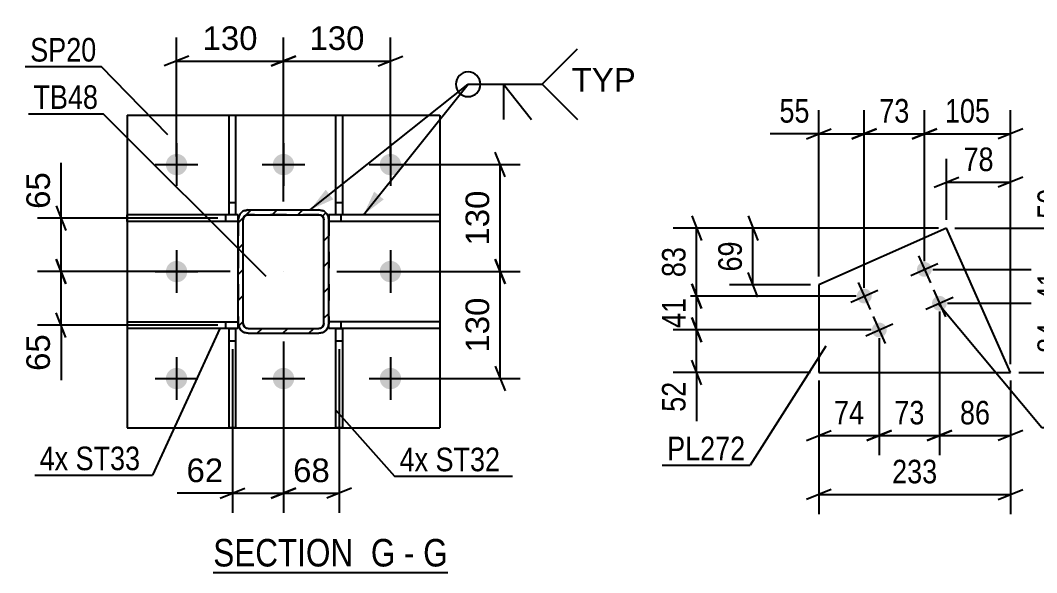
# Model space of a CAD drawing. Header units: millimetres. Extents: x 0 to 841, y 0 to 594.
# Drawn here: x 272.6 to 396.2, y 125 to 192.1 of the extents above; entities that cross this region are included whole.
import ezdxf

# ---------------------------------------------------------------- set-up
doc = ezdxf.new("R2010")
doc.units = ezdxf.units.MM
doc.linetypes.add('DXK_LINE_DOT2', pattern=[3.9198, 1.9599, -1.9599])
doc.linetypes.add('DXK_LINE_DOT3', pattern=[5.9187, 2.979, -0.9799, 0.9799, -0.9799])
doc.styles.add('Arial', font='arial.ttf', dxfattribs={"height": 0.2})
doc.styles.add('Arial Narrow', font='ARIALN.TTF', dxfattribs={"height": 0.2})

# ---------------------------------------------------------------- blocks, each defined once
blk = doc.blocks.new('Unknown-318892383-50 - 2489')
at = {"color": 6, "linetype": 'Continuous'}
blk.add_line((296.09, 124.96), (324.59, 124.96), dxfattribs=at)
at = {"color": 0, "linetype": 'Continuous'}
for points in [[(314.2, 125.71), (314.2, 129.21), (296.09, 129.21), (296.09, 125.71)], [(318.23, 125.71), (318.23, 129.21), (315.25, 129.21), (315.25, 125.71)], [(320.56, 125.71), (320.56, 129.21), (319.28, 129.21), (319.28, 125.71)], [(324.59, 125.71), (324.59, 129.21), (321.61, 129.21), (321.61, 125.71)]]:
    blk.add_wipeout(points, dxfattribs=at)
at = {"color": 7, "linetype": 'Continuous', "style": 'Arial Narrow'}
for s, p in [('SECTION ', (296.09, 125.71)), ('G', (315.25, 125.71)), ('G', (321.61, 125.71)), ('-', (319.28, 125.71))]:
    blk.add_text(s, height=3.34, dxfattribs=at).set_placement(p)
blk = doc.blocks.new('Part-318892383-2646 - 2489')
at = {"color": 2, "linetype": 'Continuous'}
for p, q in [((285.63, 167.64), (285.63, 168.44)), ((298.01, 168.44), (285.63, 168.44)), ((299.13, 168.44), (298.81, 168.44)), ((299.13, 167.84), (299.13, 168.44)), ((299.13, 167.64), (285.63, 167.64))]:
    blk.add_line(p, q, dxfattribs=at)
at = {"color": 7, "linetype": 'DXK_LINE_DOT2'}
for p, q in [((297.63, 167.64), (297.63, 168.44)), ((298.81, 168.44), (298.01, 168.44)), ((299.13, 167.84), (299.13, 167.64))]:
    blk.add_line(p, q, dxfattribs=at)
blk = doc.blocks.new('Part-318892383-2622 - 2489')
at = {"color": 2, "linetype": 'Continuous'}
for p, q in [((285.63, 180.54), (323.63, 180.54)), ((285.63, 180.54), (285.63, 142.54)), ((323.63, 180.54), (323.63, 142.54)), ((285.63, 142.54), (323.63, 142.54))]:
    blk.add_line(p, q, dxfattribs=at)
blk = doc.blocks.new('Bolt-318892383-2531 - 2489')
at = {"linetype": 'Continuous'}
for points in [[(292.93, 174.54, -1), (290.33, 174.54, -1)], [(305.93, 174.54, -1), (303.33, 174.54, -1)], [(318.93, 174.54, -1), (316.33, 174.54, -1)], [(292.93, 161.54, -1), (290.33, 161.54, -1)], [(318.93, 161.54, -1), (316.33, 161.54, -1)], [(292.93, 148.54, -1), (290.33, 148.54, -1)], [(305.93, 148.54, -1), (303.33, 148.54, -1)], [(318.93, 148.54, -1), (316.33, 148.54, -1)]]:
    blk.add_hatch(color=1, dxfattribs=at).paths.add_polyline_path(points)
at = {"color": 1, "linetype": 'Continuous'}
for p, q in [((291.63, 177.14), (291.63, 171.94)), ((304.63, 177.14), (304.63, 171.94)), ((317.63, 177.14), (317.63, 171.94)), ((289.03, 174.54), (294.23, 174.54)), ((302.03, 174.54), (307.23, 174.54)), ((315.03, 174.54), (320.23, 174.54)), ((291.63, 164.14), (291.63, 158.94)), ((317.63, 164.14), (317.63, 158.94)), ((289.03, 161.54), (294.23, 161.54)), ((315.03, 161.54), (320.23, 161.54)), ((291.63, 151.14), (291.63, 145.94)), ((304.63, 151.14), (304.63, 145.94)), ((317.63, 151.14), (317.63, 145.94)), ((289.03, 148.54), (294.23, 148.54)), ((302.03, 148.54), (307.23, 148.54)), ((315.03, 148.54), (320.23, 148.54))]:
    blk.add_line(p, q, dxfattribs=at)
blk = doc.blocks.new('Part-318892383-2636 - 2489')
at = {"color": 2, "linetype": 'Continuous'}
for p, q in [((310.13, 168.44), (310.13, 167.83)), ((311.01, 168.44), (310.13, 168.44)), ((323.63, 168.44), (311.81, 168.44)), ((323.63, 168.44), (323.63, 167.64)), ((323.63, 167.64), (310.13, 167.64))]:
    blk.add_line(p, q, dxfattribs=at)
at = {"color": 7, "linetype": 'DXK_LINE_DOT2'}
for p, q in [((311.81, 168.44), (311.01, 168.44)), ((311.63, 167.64), (311.63, 168.44)), ((310.13, 167.83), (310.13, 167.64))]:
    blk.add_line(p, q, dxfattribs=at)
blk = doc.blocks.new('Part-318892383-2641 - 2489')
at = {"color": 2, "linetype": 'Continuous'}
for p, q in [((323.63, 155.44), (310.13, 155.44)), ((310.13, 154.64), (310.13, 155.24)), ((323.63, 154.64), (310.13, 154.64)), ((323.63, 155.44), (323.63, 154.64))]:
    blk.add_line(p, q, dxfattribs=at)
at = {"color": 7, "linetype": 'DXK_LINE_DOT2'}
for p, q in [((310.13, 155.24), (310.13, 155.44)), ((311.63, 154.64), (311.63, 155.44))]:
    blk.add_line(p, q, dxfattribs=at)
blk = doc.blocks.new('Part-318892383-2651 - 2489')
at = {"color": 2, "linetype": 'Continuous'}
for p, q in [((285.63, 155.44), (299.13, 155.44)), ((285.63, 155.44), (285.63, 154.64)), ((299.13, 154.64), (285.63, 154.64)), ((299.13, 154.64), (299.13, 155.24))]:
    blk.add_line(p, q, dxfattribs=at)
at = {"color": 7, "linetype": 'DXK_LINE_DOT2'}
for p, q in [((297.63, 154.64), (297.63, 155.44)), ((299.13, 155.44), (299.13, 155.24))]:
    blk.add_line(p, q, dxfattribs=at)
blk = doc.blocks.new('Part-318892383-2656 - 2489')
at = {"color": 2, "linetype": 'Continuous'}
for p, q in [((311.01, 168.43), (311.01, 180.54)), ((311.01, 180.54), (311.81, 180.54)), ((311.81, 180.54), (311.81, 168.43)), ((311.81, 168.43), (311.01, 168.43))]:
    blk.add_line(p, q, dxfattribs=at)
at = {"color": 7, "linetype": 'DXK_LINE_DOT2'}
blk.add_line((311.01, 169.93), (311.81, 169.93), dxfattribs=at)
blk = doc.blocks.new('Part-318892383-2661 - 2489')
at = {"color": 2, "linetype": 'Continuous'}
for p, q in [((298.01, 168.43), (298.01, 180.54)), ((298.01, 180.54), (298.81, 180.54)), ((298.81, 180.54), (298.81, 168.43)), ((298.81, 168.43), (298.01, 168.43))]:
    blk.add_line(p, q, dxfattribs=at)
at = {"color": 7, "linetype": 'DXK_LINE_DOT2'}
blk.add_line((298.01, 169.93), (298.81, 169.93), dxfattribs=at)
blk = doc.blocks.new('Part-318892383-2666 - 2489')
at = {"color": 2, "linetype": 'Continuous'}
for p, q in [((311.01, 142.54), (311.01, 154.63)), ((311.01, 154.63), (311.81, 154.63)), ((311.81, 154.63), (311.81, 142.54)), ((311.81, 142.54), (311.01, 142.54))]:
    blk.add_line(p, q, dxfattribs=at)
at = {"color": 7, "linetype": 'DXK_LINE_DOT2'}
blk.add_line((311.01, 153.13), (311.81, 153.13), dxfattribs=at)
blk = doc.blocks.new('Part-318892383-2671 - 2489')
at = {"color": 2, "linetype": 'Continuous'}
for p, q in [((298.01, 142.54), (298.01, 154.63)), ((298.01, 154.63), (298.81, 154.63)), ((298.81, 154.63), (298.81, 142.54)), ((298.81, 142.54), (298.01, 142.54))]:
    blk.add_line(p, q, dxfattribs=at)
at = {"color": 7, "linetype": 'DXK_LINE_DOT2'}
blk.add_line((298.01, 153.13), (298.81, 153.13), dxfattribs=at)
blk = doc.blocks.new('Part-318892383-2676 - 2489')
at = {"linetype": 'Continuous'}
h = blk.add_hatch(dxfattribs=at)
h.set_pattern_fill('', scale=0.7, style=0, pattern_type=0)
h.set_pattern_definition([(45, (309.7764, 168.6847), (-1.57154, 1.57154), [])])
h.paths.add_polyline_path([(310.04, 168.3), (309.78, 168.68), (309.39, 168.94), (308.93, 169.04), (300.33, 169.04), (299.87, 168.94), (299.48, 168.68), (299.22, 168.3), (299.13, 167.84), (299.13, 155.24), (299.22, 154.78), (299.48, 154.39), (299.87, 154.13), (300.33, 154.04), (308.93, 154.04), (309.39, 154.13), (309.78, 154.39), (310.04, 154.78), (310.13, 155.24), (310.13, 167.84)])
h.paths.add_polyline_path([(309.53, 155.24), (309.48, 155.01), (309.35, 154.81), (309.16, 154.68), (308.93, 154.64), (300.33, 154.64), (300.1, 154.68), (299.9, 154.81), (299.77, 155.01), (299.73, 155.24), (299.73, 167.84), (299.77, 168.07), (299.9, 168.26), (300.1, 168.39), (300.33, 168.44), (308.93, 168.44), (309.16, 168.39), (309.35, 168.26), (309.48, 168.07), (309.53, 167.84)])
at = {"color": 7, "linetype": 'DXK_LINE_DOT2'}
for p, q in [((299.13, 167.84), (299.22, 168.3)), ((299.77, 168.07), (299.73, 167.84)), ((299.9, 168.26), (299.77, 168.07)), ((299.87, 168.94), (300.33, 169.04)), ((300.1, 168.39), (299.9, 168.26)), ((300.33, 168.44), (300.1, 168.39)), ((300.33, 169.04), (308.93, 169.04)), ((308.93, 168.44), (300.33, 168.44)), ((308.93, 169.04), (309.39, 168.94)), ((309.16, 168.39), (308.93, 168.44)), ((309.35, 168.26), (309.16, 168.39)), ((309.48, 168.07), (309.35, 168.26)), ((309.53, 167.84), (309.48, 168.07)), ((310.04, 168.3), (310.13, 167.84)), ((299.13, 167.84), (299.13, 155.24)), ((299.73, 155.24), (299.73, 167.84)), ((309.53, 155.24), (309.53, 167.84)), ((310.13, 167.84), (310.13, 155.24)), ((299.22, 154.78), (299.13, 155.24)), ((299.73, 155.24), (299.77, 155.01)), ((299.77, 155.01), (299.9, 154.81)), ((299.9, 154.81), (300.1, 154.68)), ((300.1, 154.68), (300.33, 154.64)), ((300.33, 154.64), (308.93, 154.64)), ((308.93, 154.64), (309.16, 154.68)), ((309.16, 154.68), (309.35, 154.81)), ((309.35, 154.81), (309.48, 155.01)), ((309.48, 155.01), (309.53, 155.24)), ((310.13, 155.24), (310.04, 154.78)), ((300.33, 154.04), (299.87, 154.13)), ((300.33, 154.04), (308.93, 154.04)), ((309.39, 154.13), (308.93, 154.04))]:
    blk.add_line(p, q, dxfattribs=at)
at = {"color": 2, "linetype": 'Continuous'}
for p, q in [((299.22, 168.3), (299.13, 167.84)), ((299.73, 167.84), (299.77, 168.07)), ((299.77, 168.07), (299.9, 168.26)), ((300.33, 169.04), (299.87, 168.94)), ((299.9, 168.26), (300.1, 168.39)), ((300.1, 168.39), (300.33, 168.44)), ((300.33, 169.04), (308.93, 169.04)), ((300.33, 168.44), (308.93, 168.44)), ((309.39, 168.94), (308.93, 169.04)), ((308.93, 168.44), (309.16, 168.39)), ((309.16, 168.39), (309.35, 168.26)), ((309.35, 168.26), (309.48, 168.07)), ((309.48, 168.07), (309.53, 167.84)), ((310.13, 167.84), (310.04, 168.3)), ((299.13, 155.24), (299.13, 167.84)), ((299.73, 155.24), (299.73, 167.84)), ((309.53, 155.24), (309.53, 167.84)), ((310.13, 155.24), (310.13, 167.84)), ((299.13, 155.24), (299.22, 154.78)), ((299.77, 155.01), (299.73, 155.24)), ((299.9, 154.81), (299.77, 155.01)), ((300.1, 154.68), (299.9, 154.81)), ((300.33, 154.64), (300.1, 154.68)), ((300.33, 154.64), (308.93, 154.64)), ((309.16, 154.68), (308.93, 154.64)), ((309.35, 154.81), (309.16, 154.68)), ((309.48, 155.01), (309.35, 154.81)), ((309.53, 155.24), (309.48, 155.01)), ((310.04, 154.78), (310.13, 155.24)), ((299.87, 154.13), (300.33, 154.04)), ((300.33, 154.04), (308.93, 154.04)), ((308.93, 154.04), (309.39, 154.13))]:
    blk.add_line(p, q, dxfattribs=at)
at = {"color": 7, "linetype": 'DXK_LINE_DOT3'}
blk.add_line((304.63, 161.54), (304.63, 161.54), dxfattribs=at)
at = {"color": 7, "linetype": 'DXK_LINE_DOT2'}
for centre, start, end in [((300.33, 167.84), 112.5, 157.5), ((308.93, 167.84), 22.5, 67.5), ((300.33, 155.24), 202.5, 247.5), ((308.93, 155.24), 292.5, 337.5)]:
    blk.add_arc(centre, 1.2, start, end, dxfattribs=at)
at = {"color": 2, "linetype": 'Continuous'}
for centre, start, end in [((300.33, 167.84), 112.5, 157.5), ((308.93, 167.84), 22.5, 67.5), ((300.33, 155.24), 202.5, 247.5), ((308.93, 155.24), 292.5, 337.5)]:
    blk.add_arc(centre, 1.2, start, end, dxfattribs=at)
blk = doc.blocks.new('Part-318892383-9542 - 9541')
at = {"color": 2, "linetype": 'Continuous'}
for p, q in [((385.24, 166.83), (369.7, 159.94)), ((393.02, 149.29), (385.24, 166.83)), ((369.7, 159.94), (369.7, 149.29)), ((369.7, 149.29), (393.02, 149.29))]:
    blk.add_line(p, q, dxfattribs=at)
blk = doc.blocks.new('Bolt-318892383-9543 - 9541')
at = {"linetype": 'Continuous'}
for points in [[(383.37, 162.17, -1), (381.72, 161.44, -1)], [(376.06, 158.93, -1), (374.41, 158.2, -1)], [(385.19, 158.05, -1), (383.55, 157.32, -1)], [(377.88, 154.81, -1), (376.23, 154.08, -1)]]:
    blk.add_hatch(color=1, dxfattribs=at).paths.add_polyline_path(points)
at = {"color": 1, "linetype": 'Continuous'}
for p, q in [((381.82, 163.45), (383.28, 160.16)), ((380.9, 161.07), (384.19, 162.53)), ((374.5, 160.21), (375.96, 156.92)), ((373.59, 157.83), (376.88, 159.29)), ((382.73, 156.96), (386.02, 158.42)), ((383.64, 159.33), (385.1, 156.04)), ((376.33, 156.09), (377.79, 152.8)), ((375.41, 153.72), (378.7, 155.18))]:
    blk.add_line(p, q, dxfattribs=at)
blk = doc.blocks.new('StraightDimension-318892383-2746 - 2489')
at = {"color": 7, "linetype": 'Continuous'}
for p, q in [((291.63, 175.54), (291.63, 189.97)), ((304.63, 170.04), (304.63, 189.97)), ((293.13, 187.72), (290.13, 186.52)), ((291.63, 187.12), (304.63, 187.12)), ((303.13, 186.52), (306.13, 187.72))]:
    blk.add_line(p, q, dxfattribs=at)
at = {"color": 0}
blk.add_wipeout([(302.06, 187.87), (302.06, 192.07), (294.19, 192.07), (294.19, 187.87)], dxfattribs=at)
at = {"color": 3, "style": 'Arial'}
blk.add_text('130', height=2.865, dxfattribs=at).set_placement((294.79, 188.47))
blk = doc.blocks.new('StraightDimension-318892383-2720 - 2489')
at = {"color": 7, "linetype": 'Continuous'}
for p, q in [((277.58, 168.04), (277.58, 174.74)), ((277.58, 168.04), (277.58, 174.74)), ((276.98, 169.54), (278.18, 166.54)), ((296.63, 168.04), (274.73, 168.04)), ((277.58, 161.54), (277.58, 168.04)), ((278.18, 160.04), (276.98, 163.04)), ((298.13, 161.54), (274.73, 161.54))]:
    blk.add_line(p, q, dxfattribs=at)
at = {"color": 0}
blk.add_wipeout([(276.83, 174.21), (272.63, 174.21), (272.63, 168.56), (276.83, 168.56)], dxfattribs=at)
at = {"color": 3, "style": 'Arial'}
blk.add_text('65', height=2.865, rotation=90.0002, dxfattribs=at).set_placement((276.23, 169.16))
blk = doc.blocks.new('StraightDimension-318892383-2709 - 2489')
at = {"color": 7, "linetype": 'Continuous'}
for p, q in [((298.41, 152.13), (298.41, 132.21)), ((304.63, 153.04), (304.63, 132.21)), ((296.91, 134.01), (299.91, 135.21)), ((306.13, 135.21), (303.13, 134.01)), ((298.41, 134.61), (291.71, 134.61)), ((298.41, 134.61), (291.71, 134.61)), ((298.41, 134.61), (304.63, 134.61))]:
    blk.add_line(p, q, dxfattribs=at)
at = {"color": 0}
blk.add_wipeout([(297.89, 135.36), (297.89, 139.56), (292.24, 139.56), (292.24, 135.36)], dxfattribs=at)
at = {"color": 3, "style": 'Arial'}
blk.add_text('62', height=2.865, dxfattribs=at).set_placement((292.84, 135.96))
blk = doc.blocks.new('StraightDimension-318892383-2714 - 2489')
at = {"color": 7, "linetype": 'Continuous'}
for p, q in [((304.63, 153.04), (304.63, 132.21)), ((311.41, 152.13), (311.41, 132.21)), ((303.13, 134.01), (306.13, 135.21)), ((312.91, 135.21), (309.91, 134.01)), ((304.63, 134.61), (311.41, 134.61))]:
    blk.add_line(p, q, dxfattribs=at)
at = {"color": 0}
blk.add_wipeout([(310.84, 135.36), (310.84, 139.56), (305.2, 139.56), (305.2, 135.36)], dxfattribs=at)
at = {"color": 3, "style": 'Arial'}
blk.add_text('68', height=2.865, dxfattribs=at).set_placement((305.8, 135.96))
blk = doc.blocks.new('StraightDimension-318892383-2726 - 2489')
at = {"color": 7, "linetype": 'Continuous'}
for p, q in [((276.98, 163.04), (278.18, 160.04)), ((298.13, 161.54), (274.73, 161.54)), ((277.58, 155.04), (277.58, 161.54)), ((278.18, 153.54), (276.98, 156.54)), ((296.63, 155.04), (274.73, 155.04)), ((277.58, 155.04), (277.58, 148.34)), ((277.58, 155.04), (277.58, 148.34))]:
    blk.add_line(p, q, dxfattribs=at)
at = {"color": 0}
blk.add_wipeout([(276.83, 154.51), (272.63, 154.51), (272.63, 148.87), (276.83, 148.87)], dxfattribs=at)
at = {"color": 3, "style": 'Arial'}
blk.add_text('65', height=2.865, rotation=90.0002, dxfattribs=at).set_placement((276.23, 149.47))
blk = doc.blocks.new('StraightDimension-318892383-2733 - 2489')
at = {"color": 7, "linetype": 'Continuous'}
for p, q in [((304.63, 170.04), (304.63, 189.97)), ((317.63, 175.54), (317.63, 189.97)), ((306.13, 187.72), (303.13, 186.52)), ((304.63, 187.12), (317.63, 187.12)), ((316.13, 186.52), (319.13, 187.72))]:
    blk.add_line(p, q, dxfattribs=at)
at = {"color": 0}
blk.add_wipeout([(315.06, 187.87), (315.06, 192.07), (307.19, 192.07), (307.19, 187.87)], dxfattribs=at)
at = {"color": 3, "style": 'Arial'}
blk.add_text('130', height=2.865, dxfattribs=at).set_placement((307.79, 188.47))
blk = doc.blocks.new('StraightDimension-318892383-2760 - 2489')
at = {"color": 7, "linetype": 'Continuous'}
for p, q in [((331.58, 173.04), (330.38, 176.04)), ((318.63, 174.54), (333.38, 174.54)), ((330.98, 161.54), (330.98, 174.54)), ((330.38, 163.04), (331.58, 160.04)), ((311.13, 161.54), (333.38, 161.54))]:
    blk.add_line(p, q, dxfattribs=at)
at = {"color": 0}
blk.add_wipeout([(330.23, 171.97), (326.03, 171.97), (326.03, 164.1), (330.23, 164.1)], dxfattribs=at)
at = {"color": 3, "style": 'Arial'}
blk.add_text('130', height=2.865, rotation=90.0002, dxfattribs=at).set_placement((329.63, 164.7))
blk = doc.blocks.new('StraightDimension-318892383-2770 - 2489')
at = {"color": 7, "linetype": 'Continuous'}
for p, q in [((331.58, 160.04), (330.38, 163.04)), ((311.13, 161.54), (333.38, 161.54)), ((330.98, 148.54), (330.98, 161.54)), ((330.38, 150.04), (331.58, 147.04)), ((318.63, 148.54), (333.38, 148.54))]:
    blk.add_line(p, q, dxfattribs=at)
at = {"color": 0}
blk.add_wipeout([(330.23, 158.97), (326.03, 158.97), (326.03, 151.1), (330.23, 151.1)], dxfattribs=at)
at = {"color": 3, "style": 'Arial'}
blk.add_text('130', height=2.865, rotation=90.0002, dxfattribs=at).set_placement((329.63, 151.7))
blk = doc.blocks.new('StraightDimension-318892383-15141 - 9541')
at = {"color": 7, "linetype": 'Continuous'}
for p, q in [((399.9, 159.19), (401.1, 156.19)), ((385.37, 157.69), (402.9, 157.69)), ((400.5, 149.29), (400.5, 157.69)), ((401.1, 147.79), (399.9, 150.79)), ((394.02, 149.29), (402.9, 149.29))]:
    blk.add_line(p, q, dxfattribs=at)
at = {"color": 0}
blk.add_wipeout([(399.75, 155.92), (395.55, 155.92), (395.55, 151.06), (399.75, 151.06)], dxfattribs=at)
at = {"color": 3, "style": 'Arial Narrow'}
blk.add_text('84', height=2.863, rotation=90.0002, dxfattribs=at).set_placement((399.15, 151.66))
blk = doc.blocks.new('StraightDimension-318892383-9551 - 9541')
at = {"color": 7, "linetype": 'Continuous'}
for p, q in [((369.7, 148.29), (369.7, 132.06)), ((393.02, 148.29), (393.02, 132.06)), ((371.2, 135.06), (368.2, 133.86)), ((391.52, 133.86), (394.52, 135.06)), ((369.7, 134.46), (393.02, 134.46))]:
    blk.add_line(p, q, dxfattribs=at)
at = {"color": 0}
blk.add_wipeout([(384.7, 135.21), (384.7, 139.41), (378.02, 139.41), (378.02, 135.21)], dxfattribs=at)
at = {"color": 3, "style": 'Arial Narrow'}
blk.add_text('233', height=2.863, dxfattribs=at).set_placement((378.62, 135.81))
blk = doc.blocks.new('StraightDimension-318892383-9561 - 9541')
at = {"color": 7, "linetype": 'Continuous'}
for p, q in [((409.36, 165.33), (408.16, 168.33)), ((386.24, 166.83), (411.16, 166.83)), ((408.76, 149.29), (408.76, 166.83)), ((408.16, 150.79), (409.36, 147.79)), ((394.02, 149.29), (411.16, 149.29))]:
    blk.add_line(p, q, dxfattribs=at)
at = {"color": 0}
blk.add_wipeout([(408.01, 161.4), (403.81, 161.4), (403.81, 154.71), (408.01, 154.71)], dxfattribs=at)
at = {"color": 3, "style": 'Arial Narrow'}
blk.add_text('175', height=2.863, rotation=90.0002, dxfattribs=at).set_placement((407.41, 155.31))
blk = doc.blocks.new('StraightDimension-318892383-9545 - 9541')
at = {"color": 7, "linetype": 'Continuous'}
for p, q in [((385.24, 167.83), (385.24, 175.25)), ((393.02, 150.29), (393.02, 175.25)), ((383.74, 171.8), (386.74, 173)), ((394.52, 173), (391.52, 171.8)), ((385.24, 172.4), (393.02, 172.4))]:
    blk.add_line(p, q, dxfattribs=at)
at = {"color": 0}
blk.add_wipeout([(391.56, 173.15), (391.56, 177.35), (386.7, 177.35), (386.7, 173.15)], dxfattribs=at)
at = {"color": 3, "style": 'Arial Narrow'}
blk.add_text('78', height=2.863, dxfattribs=at).set_placement((387.3, 173.75))
blk = doc.blocks.new('StraightDimension-318892383-9555 - 9541')
at = {"color": 7, "linetype": 'Continuous'}
for p, q in [((361.1, 168.33), (362.3, 165.33)), ((384.24, 166.83), (358.85, 166.83)), ((361.7, 159.94), (361.7, 166.83)), ((362.3, 158.44), (361.1, 161.44)), ((368.7, 159.94), (358.85, 159.94))]:
    blk.add_line(p, q, dxfattribs=at)
at = {"color": 0}
blk.add_wipeout([(360.95, 165.81), (356.75, 165.81), (356.75, 160.95), (360.95, 160.95)], dxfattribs=at)
at = {"color": 3, "style": 'Arial Narrow'}
blk.add_text('69', height=2.863, rotation=90.0002, dxfattribs=at).set_placement((360.35, 161.55))
blk = doc.blocks.new('StraightDimension-318892383-9565 - 9541')
at = {"color": 7, "linetype": 'Continuous'}
for p, q in [((382.55, 162.8), (382.55, 181.14)), ((393.02, 150.29), (393.02, 181.14)), ((381.05, 177.69), (384.05, 178.89)), ((382.55, 178.29), (393.02, 178.29)), ((394.52, 178.89), (391.52, 177.69))]:
    blk.add_line(p, q, dxfattribs=at)
at = {"color": 0}
blk.add_wipeout([(391.12, 179.04), (391.12, 183.24), (384.44, 183.24), (384.44, 179.04)], dxfattribs=at)
at = {"color": 3, "style": 'Arial Narrow'}
blk.add_text('105', height=2.863, dxfattribs=at).set_placement((385.04, 179.64))
blk = doc.blocks.new('StraightDimension-318892383-9566 - 9541')
at = {"color": 7, "linetype": 'Continuous'}
for p, q in [((375.23, 159.56), (375.23, 181.14)), ((382.55, 162.8), (382.55, 181.14)), ((373.73, 177.69), (376.73, 178.89)), ((375.23, 178.29), (382.55, 178.29)), ((384.05, 178.89), (381.05, 177.69))]:
    blk.add_line(p, q, dxfattribs=at)
at = {"color": 0}
blk.add_wipeout([(381.32, 179.04), (381.32, 183.24), (376.46, 183.24), (376.46, 179.04)], dxfattribs=at)
at = {"color": 3, "style": 'Arial Narrow'}
blk.add_text('73', height=2.863, dxfattribs=at).set_placement((377.06, 179.64))
blk = doc.blocks.new('StraightDimension-318892383-9567 - 9541')
at = {"color": 7, "linetype": 'Continuous'}
for p, q in [((369.7, 160.94), (369.7, 181.14)), ((375.23, 159.56), (375.23, 181.14)), ((369.7, 178.29), (363.8, 178.29)), ((369.7, 178.29), (363.8, 178.29)), ((368.2, 177.69), (371.2, 178.89)), ((369.7, 178.29), (375.23, 178.29)), ((376.73, 178.89), (373.73, 177.69))]:
    blk.add_line(p, q, dxfattribs=at)
at = {"color": 0}
blk.add_wipeout([(369.18, 179.04), (369.18, 183.24), (364.32, 183.24), (364.32, 179.04)], dxfattribs=at)
at = {"color": 3, "style": 'Arial Narrow'}
blk.add_text('55', height=2.863, dxfattribs=at).set_placement((364.92, 179.64))
blk = doc.blocks.new('StraightDimension-318892383-9585 - 9541')
at = {"color": 7, "linetype": 'Continuous'}
for p, q in [((354.25, 168.33), (355.45, 165.33)), ((384.24, 166.83), (352, 166.83)), ((354.85, 158.56), (354.85, 166.83)), ((355.45, 157.06), (354.25, 160.06)), ((374.23, 158.56), (352, 158.56))]:
    blk.add_line(p, q, dxfattribs=at)
at = {"color": 0}
blk.add_wipeout([(354.1, 165.12), (349.9, 165.12), (349.9, 160.27), (354.1, 160.27)], dxfattribs=at)
at = {"color": 3, "style": 'Arial Narrow'}
blk.add_text('83', height=2.863, rotation=90.0002, dxfattribs=at).set_placement((353.5, 160.87))
blk = doc.blocks.new('StraightDimension-318892383-9586 - 9541')
at = {"color": 7, "linetype": 'Continuous'}
for p, q in [((354.25, 160.06), (355.45, 157.06)), ((374.23, 158.56), (352, 158.56)), ((354.85, 154.45), (354.85, 158.56)), ((355.45, 152.95), (354.25, 155.95)), ((376.06, 154.45), (352, 154.45))]:
    blk.add_line(p, q, dxfattribs=at)
at = {"color": 0}
blk.add_wipeout([(354.1, 158.93), (349.9, 158.93), (349.9, 154.08), (354.1, 154.08)], dxfattribs=at)
at = {"color": 3, "style": 'Arial Narrow'}
blk.add_text('41', height=2.863, rotation=90.0002, dxfattribs=at).set_placement((353.5, 154.68))
blk = doc.blocks.new('StraightDimension-318892383-9587 - 9541')
at = {"color": 7, "linetype": 'Continuous'}
for p, q in [((354.25, 155.95), (355.45, 152.95)), ((376.06, 154.45), (352, 154.45)), ((354.85, 149.29), (354.85, 154.45)), ((355.45, 147.79), (354.25, 150.79)), ((368.7, 149.29), (352, 149.29)), ((354.85, 149.29), (354.85, 143.38)), ((354.85, 149.29), (354.85, 143.38))]:
    blk.add_line(p, q, dxfattribs=at)
at = {"color": 0}
blk.add_wipeout([(354.1, 148.76), (349.9, 148.76), (349.9, 143.9), (354.1, 143.9)], dxfattribs=at)
at = {"color": 3, "style": 'Arial Narrow'}
blk.add_text('52', height=2.863, rotation=90.0002, dxfattribs=at).set_placement((353.5, 144.5))
blk = doc.blocks.new('StraightDimension-318892383-15139 - 9541')
at = {"color": 7, "linetype": 'Continuous'}
for p, q in [((400.5, 166.83), (400.5, 172.73)), ((400.5, 166.83), (400.5, 172.73)), ((399.9, 168.33), (401.1, 165.33)), ((386.24, 166.83), (402.9, 166.83)), ((400.5, 161.8), (400.5, 166.83)), ((401.1, 160.3), (399.9, 163.3)), ((383.55, 161.8), (402.9, 161.8))]:
    blk.add_line(p, q, dxfattribs=at)
at = {"color": 0}
blk.add_wipeout([(399.75, 172.21), (395.55, 172.21), (395.55, 167.35), (399.75, 167.35)], dxfattribs=at)
at = {"color": 3, "style": 'Arial Narrow'}
blk.add_text('50', height=2.863, rotation=90.0002, dxfattribs=at).set_placement((399.15, 167.95))
blk = doc.blocks.new('StraightDimension-318892383-15140 - 9541')
at = {"color": 7, "linetype": 'Continuous'}
for p, q in [((399.9, 163.3), (401.1, 160.3)), ((383.55, 161.8), (402.9, 161.8)), ((400.5, 157.69), (400.5, 161.8)), ((401.1, 156.19), (399.9, 159.19)), ((385.37, 157.69), (402.9, 157.69))]:
    blk.add_line(p, q, dxfattribs=at)
at = {"color": 0}
blk.add_wipeout([(399.75, 162.17), (395.55, 162.17), (395.55, 157.32), (399.75, 157.32)], dxfattribs=at)
at = {"color": 3, "style": 'Arial Narrow'}
blk.add_text('41', height=2.863, rotation=90.0002, dxfattribs=at).set_placement((399.15, 157.92))
blk = doc.blocks.new('StraightDimension-318892383-15162 - 9541')
at = {"color": 7, "linetype": 'Continuous'}
for p, q in [((384.37, 156.69), (384.37, 139.22)), ((393.02, 148.29), (393.02, 139.22)), ((382.87, 141.02), (385.87, 142.22)), ((394.52, 142.22), (391.52, 141.02)), ((384.37, 141.62), (393.02, 141.62))]:
    blk.add_line(p, q, dxfattribs=at)
at = {"color": 0}
blk.add_wipeout([(391.12, 142.37), (391.12, 146.57), (386.27, 146.57), (386.27, 142.37)], dxfattribs=at)
at = {"color": 3, "style": 'Arial Narrow'}
blk.add_text('86', height=2.863, dxfattribs=at).set_placement((386.87, 142.97))
blk = doc.blocks.new('StraightDimension-318892383-15163 - 9541')
at = {"color": 7, "linetype": 'Continuous'}
for p, q in [((384.37, 156.69), (384.37, 139.22)), ((377.06, 153.45), (377.06, 139.22)), ((375.56, 141.02), (378.56, 142.22)), ((385.87, 142.22), (382.87, 141.02)), ((377.06, 141.62), (384.37, 141.62))]:
    blk.add_line(p, q, dxfattribs=at)
at = {"color": 0}
blk.add_wipeout([(383.14, 142.37), (383.14, 146.57), (378.29, 146.57), (378.29, 142.37)], dxfattribs=at)
at = {"color": 3, "style": 'Arial Narrow'}
blk.add_text('73', height=2.863, dxfattribs=at).set_placement((378.89, 142.97))
blk = doc.blocks.new('StraightDimension-318892383-15164 - 9541')
at = {"color": 7, "linetype": 'Continuous'}
for p, q in [((377.06, 153.45), (377.06, 139.22)), ((369.7, 148.29), (369.7, 139.22)), ((368.2, 141.02), (371.2, 142.22)), ((378.56, 142.22), (375.56, 141.02)), ((369.7, 141.62), (377.06, 141.62))]:
    blk.add_line(p, q, dxfattribs=at)
at = {"color": 0}
blk.add_wipeout([(375.81, 142.37), (375.81, 146.57), (370.95, 146.57), (370.95, 142.37)], dxfattribs=at)
at = {"color": 3, "style": 'Arial Narrow'}
blk.add_text('74', height=2.863, dxfattribs=at).set_placement((371.55, 142.97))
blk = doc.blocks.new('Mark-318892383-2618 - 2489')
at = {"color": 0}
blk.add_wipeout([(281.88, 187.06), (281.88, 190.06), (273.84, 190.06), (273.84, 187.06)], dxfattribs=at)
blk.add_wipeout([(281.88, 187.06), (281.88, 190.06), (273.84, 190.06), (273.84, 187.06)], dxfattribs=at)
at = {"color": 30, "linetype": 'Continuous'}
for p in [(273.24, 186.46), (290.57, 178.14)]:
    blk.add_line(p, (282.48, 186.46), dxfattribs=at)
at = {"color": 3, "style": 'Arial Narrow'}
blk.add_text('SP20', height=2.863, dxfattribs=at).set_placement((273.84, 187.06))
blk = doc.blocks.new('Mark-318892383-2672 - 2489')
at = {"color": 0}
blk.add_wipeout([(282.09, 181.31), (282.09, 184.31), (274.23, 184.31), (274.23, 181.31)], dxfattribs=at)
blk.add_wipeout([(282.09, 181.31), (282.09, 184.31), (274.23, 184.31), (274.23, 181.31)], dxfattribs=at)
at = {"color": 30, "linetype": 'Continuous'}
for p in [(273.63, 180.71), (302.52, 160.95)]:
    blk.add_line(p, (282.69, 180.71), dxfattribs=at)
at = {"color": 3, "style": 'Arial Narrow'}
blk.add_text('TB48', height=2.863, dxfattribs=at).set_placement((274.23, 181.31))
blk = doc.blocks.new('WeldMark-318892383-2780 - 2489')
at = {"linetype": 'Continuous'}
for points in [[(310.69, 170.32), (307.88, 169.04), (309.76, 171.49)], [(316.82, 170.31), (314.35, 168.44), (315.65, 171.25)]]:
    blk.add_hatch(color=30, dxfattribs=at).paths.add_polyline_path(points)
at = {"color": 30, "linetype": 'Continuous'}
for p, q in [((307.88, 169.04), (327.07, 184.3)), ((314.35, 168.44), (327.07, 184.3)), ((327.07, 184.3), (336.07, 184.3))]:
    blk.add_line(p, q, dxfattribs=at)
at = {"color": 3, "linetype": 'Continuous'}
for q in [(334.78, 180.01), (331.36, 180.01)]:
    blk.add_line((331.36, 184.3), q, dxfattribs=at)
for start, end in [(90, 270), (270, 90)]:
    blk.add_arc((327.07, 184.3), 1.5, start, end, dxfattribs=at)
at = {"color": 0, "linetype": 'Continuous'}
blk.add_wipeout([(347.45, 183.4), (347.45, 186.4), (339.67, 186.4), (339.67, 183.4)], dxfattribs=at)
blk.add_wipeout([(347.45, 183.4), (347.45, 186.4), (339.67, 186.4), (339.67, 183.4)], dxfattribs=at)
at = {"color": 3, "linetype": 'Continuous'}
for q in [(340.36, 188.59), (340.36, 180.01)]:
    blk.add_line((336.07, 184.3), q, dxfattribs=at)
at = {"color": 3, "linetype": 'Continuous', "style": 'Arial'}
blk.add_text('TYP', height=2.865, dxfattribs=at).set_placement((339.67, 183.4))
blk = doc.blocks.new('MarkSet-318892383-2830 - 2489')
at = {"color": 0}
for points in [[(322.21, 137.28), (322.21, 140.28), (318.74, 140.28), (318.74, 137.28)], [(330.96, 137.28), (330.96, 140.28), (323.11, 140.28), (323.11, 137.28)]]:
    blk.add_wipeout(points, dxfattribs=at)
for points in [[(322.21, 137.28), (322.21, 140.28), (318.74, 140.28), (318.74, 137.28)], [(330.96, 137.28), (330.96, 140.28), (323.11, 140.28), (323.11, 137.28)]]:
    blk.add_wipeout(points, dxfattribs=at)
at = {"color": 30, "linetype": 'Continuous'}
for p, q in [((311.01, 144.71), (318.14, 136.68)), ((318.14, 136.68), (332.46, 136.68))]:
    blk.add_line(p, q, dxfattribs=at)
at = {"color": 3, "style": 'Arial Narrow'}
for s, p in [('4x', (318.74, 137.28)), ('ST32', (323.11, 137.28))]:
    blk.add_text(s, height=2.863, dxfattribs=at).set_placement(p)
blk = doc.blocks.new('MarkSet-318892383-2860 - 2489')
at = {"color": 30, "linetype": 'Continuous'}
blk.add_line((296.87, 154.64), (288.71, 136.81), dxfattribs=at)
at = {"color": 0}
for points in [[(278.45, 137.41), (278.45, 140.41), (274.98, 140.41), (274.98, 137.41)], [(287.21, 137.41), (287.21, 140.41), (279.35, 140.41), (279.35, 137.41)]]:
    blk.add_wipeout(points, dxfattribs=at)
for points in [[(278.45, 137.41), (278.45, 140.41), (274.98, 140.41), (274.98, 137.41)], [(287.21, 137.41), (287.21, 140.41), (279.35, 140.41), (279.35, 137.41)]]:
    blk.add_wipeout(points, dxfattribs=at)
at = {"color": 30, "linetype": 'Continuous'}
blk.add_line((274.38, 136.81), (288.71, 136.81), dxfattribs=at)
at = {"color": 3, "style": 'Arial Narrow'}
for s, p in [('4x', (274.98, 137.41)), ('ST33', (279.35, 137.41))]:
    blk.add_text(s, height=2.863, dxfattribs=at).set_placement(p)
blk = doc.blocks.new('Mark-318892383-9607 - 9541')
at = {"color": 0}
for points in [[(399.26, 143.19), (399.26, 146.19), (397.43, 146.19), (397.43, 143.19)], [(401.99, 143.19), (401.99, 146.19), (400.16, 146.19), (400.16, 143.19)], [(406.54, 143.19), (406.54, 146.19), (402.89, 146.19), (402.89, 143.19)], [(422.97, 143.19), (422.97, 146.19), (407.44, 146.19), (407.44, 143.19)]]:
    blk.add_wipeout(points, dxfattribs=at)
for points in [[(399.26, 143.19), (399.26, 146.19), (397.43, 146.19), (397.43, 143.19)], [(401.99, 143.19), (401.99, 146.19), (400.16, 146.19), (400.16, 143.19)], [(406.54, 143.19), (406.54, 146.19), (402.89, 146.19), (402.89, 143.19)], [(422.97, 143.19), (422.97, 146.19), (407.44, 146.19), (407.44, 143.19)]]:
    blk.add_wipeout(points, dxfattribs=at)
at = {"color": 7, "linetype": 'Continuous'}
for p, q in [((384.26, 157.63), (396.83, 142.59)), ((396.83, 142.59), (423.57, 142.59))]:
    blk.add_line(p, q, dxfattribs=at)
at = {"color": 3, "style": 'Arial Narrow'}
for s, height, p in [('4', 2.86, (397.43, 143.19)), ('#', 2.86, (400.16, 143.19)), ('18', 2.863, (402.89, 143.19)), ('Ø  HOLES', 2.863, (407.44, 143.19))]:
    blk.add_text(s, height=height, dxfattribs=at).set_placement(p)
blk = doc.blocks.new('Mark-318892383-9604 - 9541')
at = {"color": 0}
blk.add_wipeout([(360.77, 138.62), (360.77, 141.62), (351.27, 141.62), (351.27, 138.62)], dxfattribs=at)
blk.add_wipeout([(360.77, 138.62), (360.77, 141.62), (351.27, 141.62), (351.27, 138.62)], dxfattribs=at)
at = {"color": 30, "linetype": 'Continuous'}
for p in [(370.57, 152.47), (350.67, 138.02)]:
    blk.add_line(p, (361.37, 138.02), dxfattribs=at)
at = {"color": 3, "style": 'Arial Narrow'}
blk.add_text('PL272', height=2.863, dxfattribs=at).set_placement((351.27, 138.62))

msp = doc.modelspace()

# ---------------------------------------------------------------- block references
for name in ['Part-318892383-2622 - 2489', 'Part-318892383-2661 - 2489', 'Part-318892383-2656 - 2489', 'Bolt-318892383-2531 - 2489', 'Part-318892383-2646 - 2489', 'Part-318892383-2676 - 2489', 'Part-318892383-2636 - 2489', 'Part-318892383-9542 - 9541', 'Bolt-318892383-9543 - 9541', 'Part-318892383-2651 - 2489', 'Part-318892383-2671 - 2489', 'Part-318892383-2641 - 2489', 'Part-318892383-2666 - 2489', 'Unknown-318892383-50 - 2489']:
    msp.add_blockref(name, (0, 0))

# ---------------------------------------------------------------- next in the draw order: block references
for name in ['StraightDimension-318892383-2746 - 2489', 'StraightDimension-318892383-15141 - 9541', 'StraightDimension-318892383-2709 - 2489']:
    msp.add_blockref(name, (0, 0))

# ---------------------------------------------------------------- next in the draw order: block references
for name in ['StraightDimension-318892383-2733 - 2489', 'Mark-318892383-2618 - 2489', 'StraightDimension-318892383-2720 - 2489', 'StraightDimension-318892383-2714 - 2489', 'StraightDimension-318892383-9551 - 9541']:
    msp.add_blockref(name, (0, 0))

# ---------------------------------------------------------------- next in the draw order: block references
for name in ['StraightDimension-318892383-2760 - 2489', 'StraightDimension-318892383-9561 - 9541', 'StraightDimension-318892383-2726 - 2489', 'MarkSet-318892383-2830 - 2489']:
    msp.add_blockref(name, (0, 0))

# ---------------------------------------------------------------- next in the draw order: block references
for name in ['WeldMark-318892383-2780 - 2489', 'Mark-318892383-2672 - 2489', 'StraightDimension-318892383-9545 - 9541', 'StraightDimension-318892383-2770 - 2489', 'MarkSet-318892383-2860 - 2489']:
    msp.add_blockref(name, (0, 0))

# ---------------------------------------------------------------- next in the draw order: block references
msp.add_blockref('StraightDimension-318892383-9555 - 9541', (0, 0))

# ---------------------------------------------------------------- next in the draw order: block references
msp.add_blockref('StraightDimension-318892383-9565 - 9541', (0, 0))

# ---------------------------------------------------------------- next in the draw order: block references
msp.add_blockref('StraightDimension-318892383-9566 - 9541', (0, 0))

# ---------------------------------------------------------------- next in the draw order: block references
msp.add_blockref('StraightDimension-318892383-9567 - 9541', (0, 0))

# ---------------------------------------------------------------- next in the draw order: block references
msp.add_blockref('StraightDimension-318892383-9585 - 9541', (0, 0))

# ---------------------------------------------------------------- next in the draw order: block references
for name in ['StraightDimension-318892383-15139 - 9541', 'StraightDimension-318892383-9586 - 9541']:
    msp.add_blockref(name, (0, 0))

# ---------------------------------------------------------------- next in the draw order: block references
for name in ['StraightDimension-318892383-15140 - 9541', 'StraightDimension-318892383-9587 - 9541']:
    msp.add_blockref(name, (0, 0))

# ---------------------------------------------------------------- next in the draw order: block references
msp.add_blockref('StraightDimension-318892383-15162 - 9541', (0, 0))

# ---------------------------------------------------------------- next in the draw order: block references
msp.add_blockref('StraightDimension-318892383-15163 - 9541', (0, 0))

# ---------------------------------------------------------------- next in the draw order: block references
for name in ['Mark-318892383-9607 - 9541', 'StraightDimension-318892383-15164 - 9541']:
    msp.add_blockref(name, (0, 0))

# ---------------------------------------------------------------- next in the draw order: block references
msp.add_blockref('Mark-318892383-9604 - 9541', (0, 0))

doc.saveas('drawing.dxf')
